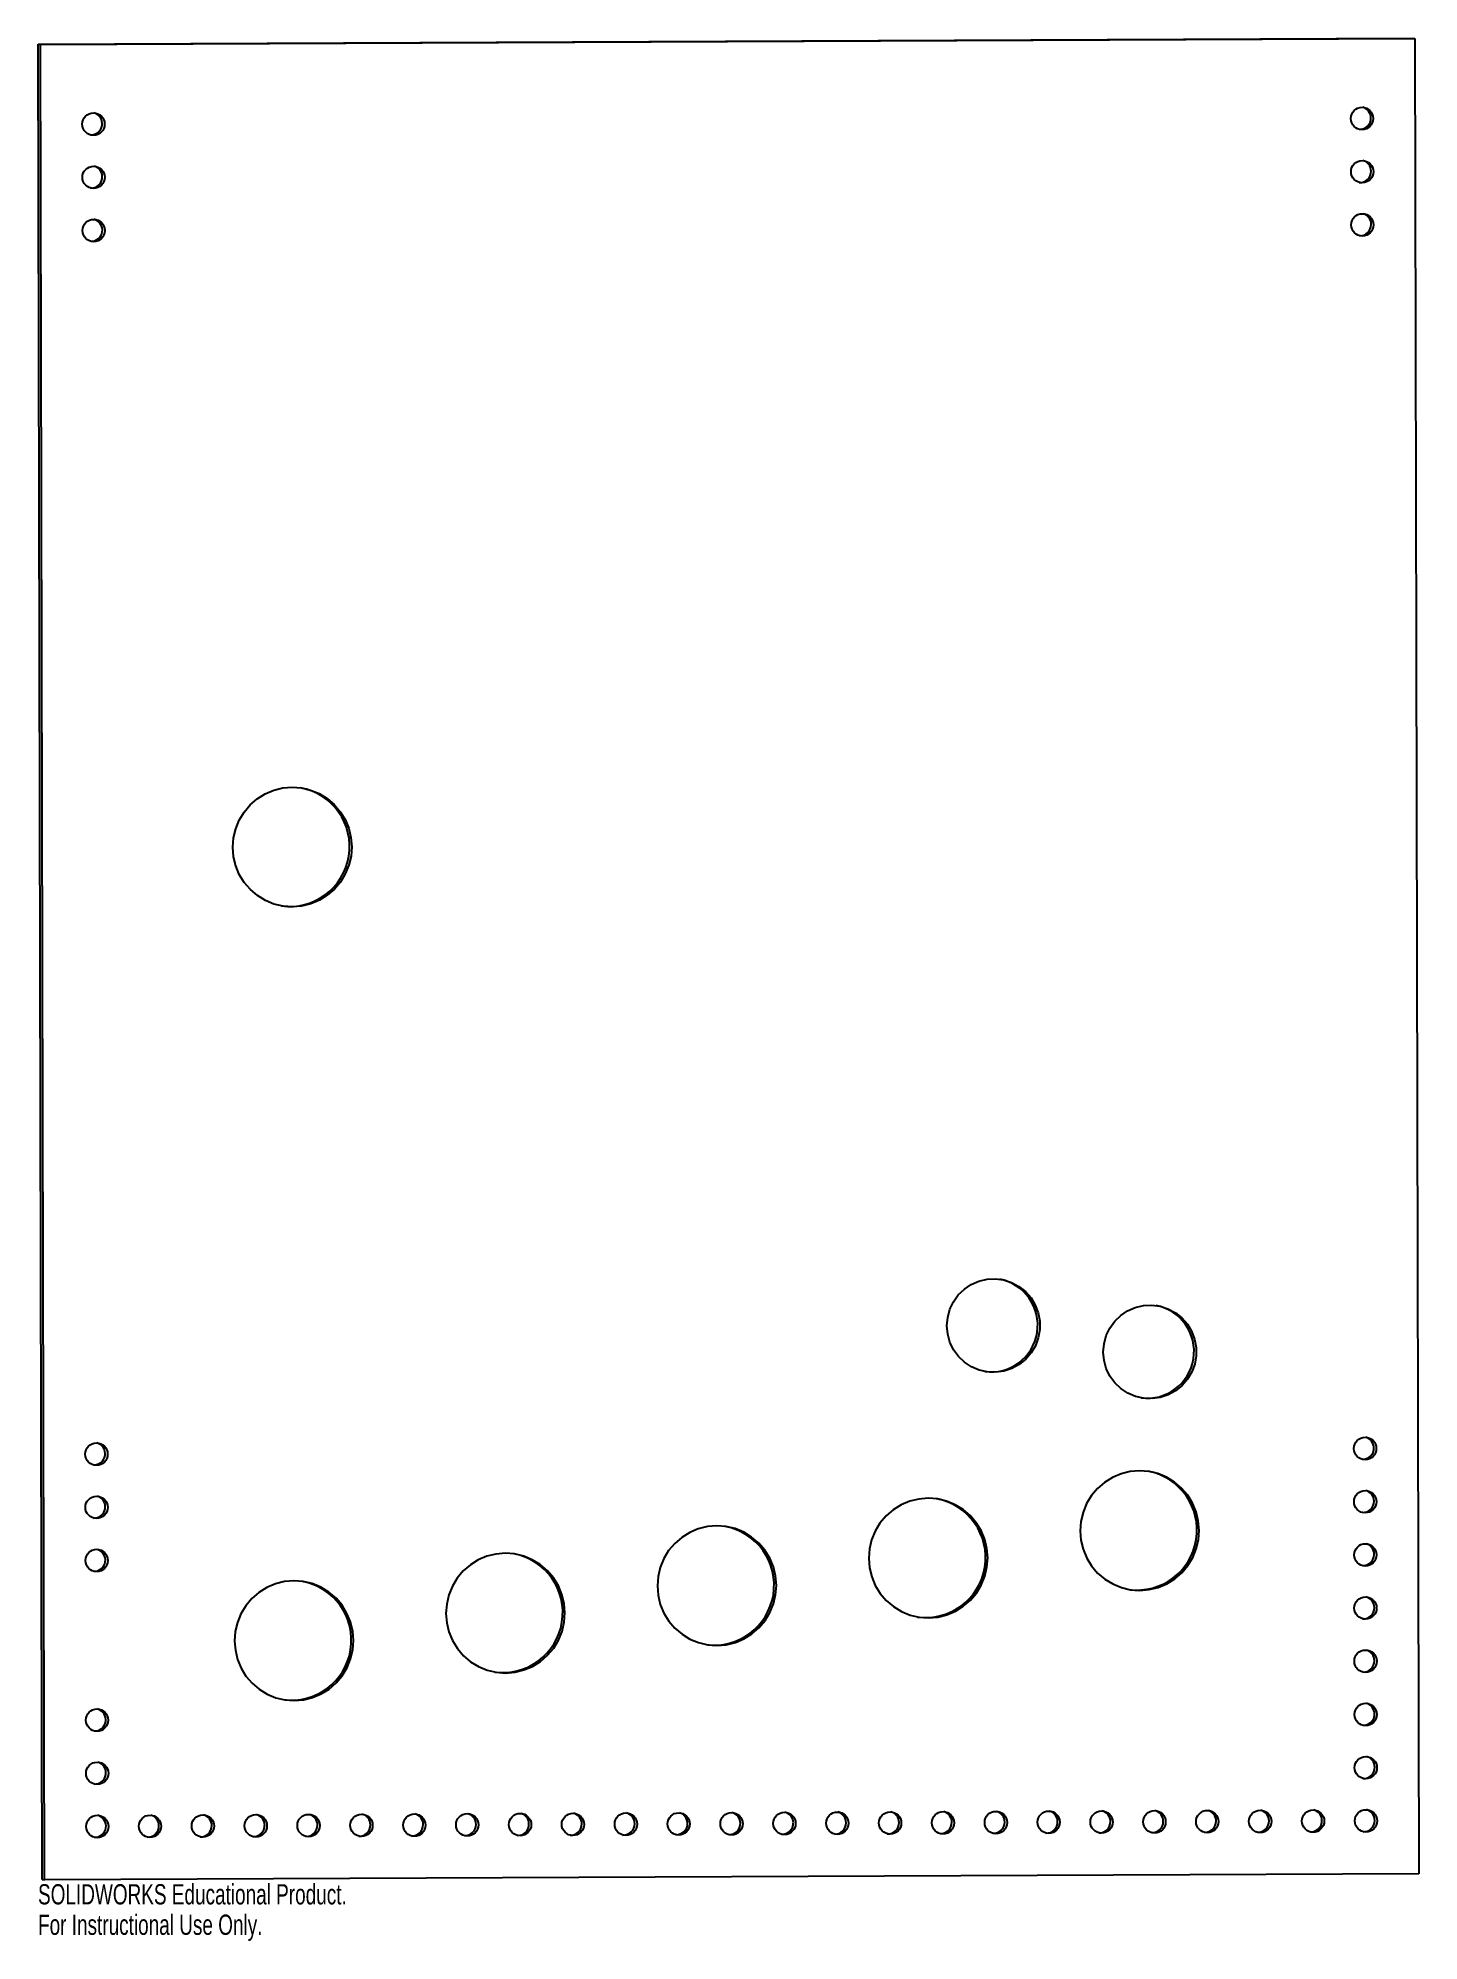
# Model space of a CAD drawing. Header units: inches. Extents: x -12.9 to 0, y -17.9 to 0.
import ezdxf

# ---------------------------------------------------------------- set-up
doc = ezdxf.new("R2010")
doc.units = ezdxf.units.IN
doc.header["$MEASUREMENT"] = 0
doc.styles.add('SLDTEXTSTYLE0', font='TXT', dxfattribs={"width": 0.7})

msp = doc.modelspace()

# ---------------------------------------------------------------- linework, layer by layer
at = {"color": 7, "linetype": 'Continuous', "lineweight": 25}
for p, q in [((-12.936, -0.054), (-0.021, 0.003)), ((-12.914, -0.057), (0, 0)), ((-0.021, 0.003), (0, 0)), ((0, 0), (0.039, -17.247)), ((-12.897, -17.301), (-12.936, -0.054)), ((-12.936, -0.054), (-12.914, -0.057)), ((-12.875, -17.304), (-12.914, -0.057)), ((-12.897, -17.301), (-12.875, -17.304)), ((0.039, -17.247), (-12.875, -17.304))]:
    msp.add_line(p, q, dxfattribs=at)
at = {"color": 7, "linetype": 'Continuous', "lineweight": 25, "flags": 128}
for points in [[(-11.106, -7.601), (-11.099, -7.513), (-11.079, -7.427), (-11.046, -7.345), (-11, -7.27), (-10.943, -7.202), (-10.877, -7.145), (-10.802, -7.098), (-10.721, -7.064), (-10.636, -7.043), (-10.549, -7.036), (-10.461, -7.042), (-10.376, -7.063), (-10.295, -7.096), (-10.22, -7.142), (-10.153, -7.199), (-10.096, -7.266), (-10.05, -7.341), (-10.016, -7.422), (-9.996, -7.508), (-9.988, -7.596), (-9.995, -7.684), (-10.015, -7.77), (-10.049, -7.851), (-10.094, -7.927), (-10.151, -7.994), (-10.218, -8.052), (-10.292, -8.098), (-10.373, -8.132), (-10.459, -8.153), (-10.546, -8.161), (-10.633, -8.154), (-10.719, -8.134), (-10.8, -8.101), (-10.875, -8.055), (-10.941, -7.998), (-10.999, -7.931), (-11.045, -7.856), (-11.078, -7.774), (-11.099, -7.689), (-11.106, -7.601)], [(-4.396, -12.097), (-4.389, -12.018), (-4.369, -11.942), (-4.335, -11.871), (-4.289, -11.807), (-4.232, -11.752), (-4.167, -11.708), (-4.095, -11.677), (-4.019, -11.659), (-3.941, -11.655), (-3.863, -11.665), (-3.788, -11.689), (-3.719, -11.727), (-3.658, -11.775), (-3.606, -11.835), (-3.566, -11.902), (-3.538, -11.976), (-3.524, -12.053), (-3.524, -12.132), (-3.538, -12.21), (-3.565, -12.284), (-3.605, -12.352), (-3.656, -12.411), (-3.718, -12.461), (-3.786, -12.498), (-3.861, -12.523), (-3.939, -12.534), (-4.017, -12.531), (-4.093, -12.514), (-4.165, -12.483), (-4.231, -12.44), (-4.288, -12.386), (-4.334, -12.322), (-4.368, -12.251), (-4.389, -12.175), (-4.396, -12.097)], [(-2.927, -12.344), (-2.92, -12.265), (-2.899, -12.189), (-2.866, -12.118), (-2.82, -12.054), (-2.763, -11.999), (-2.698, -11.955), (-2.626, -11.924), (-2.55, -11.906), (-2.471, -11.902), (-2.394, -11.913), (-2.319, -11.937), (-2.25, -11.974), (-2.189, -12.023), (-2.137, -12.082), (-2.097, -12.149), (-2.069, -12.223), (-2.055, -12.3), (-2.054, -12.379), (-2.068, -12.457), (-2.096, -12.531), (-2.136, -12.599), (-2.187, -12.658), (-2.248, -12.708), (-2.317, -12.746), (-2.392, -12.77), (-2.469, -12.781), (-2.548, -12.778), (-2.624, -12.761), (-2.696, -12.73), (-2.762, -12.687), (-2.818, -12.633), (-2.865, -12.569), (-2.899, -12.498), (-2.92, -12.422), (-2.927, -12.344)], [(-3.144, -14.024), (-3.137, -14.111), (-3.117, -14.197), (-3.083, -14.279), (-3.037, -14.354), (-2.98, -14.42), (-2.913, -14.477), (-2.838, -14.523), (-2.757, -14.557), (-2.672, -14.577), (-2.584, -14.583), (-2.497, -14.576), (-2.412, -14.555), (-2.331, -14.521), (-2.256, -14.475), (-2.189, -14.417), (-2.133, -14.35), (-2.087, -14.274), (-2.054, -14.192), (-2.033, -14.107), (-2.027, -14.019), (-2.034, -13.931), (-2.054, -13.845), (-2.088, -13.764), (-2.134, -13.688), (-2.191, -13.622), (-2.258, -13.565), (-2.333, -13.519), (-2.414, -13.485), (-2.499, -13.465), (-2.587, -13.459), (-2.674, -13.466), (-2.759, -13.487), (-2.84, -13.521), (-2.915, -13.568), (-2.981, -13.625), (-3.038, -13.692), (-3.084, -13.768), (-3.117, -13.85), (-3.138, -13.936), (-3.144, -14.024)], [(-5.131, -14.282), (-5.123, -14.37), (-5.103, -14.456), (-5.069, -14.537), (-5.023, -14.612), (-4.966, -14.679), (-4.899, -14.736), (-4.824, -14.782), (-4.743, -14.815), (-4.658, -14.836), (-4.57, -14.842), (-4.483, -14.835), (-4.398, -14.814), (-4.317, -14.78), (-4.242, -14.733), (-4.176, -14.676), (-4.119, -14.608), (-4.073, -14.533), (-4.04, -14.451), (-4.02, -14.365), (-4.013, -14.277), (-4.02, -14.189), (-4.041, -14.104), (-4.074, -14.022), (-4.12, -13.947), (-4.177, -13.88), (-4.244, -13.823), (-4.319, -13.778), (-4.4, -13.744), (-4.486, -13.724), (-4.573, -13.717), (-4.66, -13.725), (-4.746, -13.746), (-4.827, -13.78), (-4.901, -13.826), (-4.968, -13.884), (-5.025, -13.951), (-5.07, -14.027), (-5.104, -14.108), (-5.124, -14.194), (-5.131, -14.282)], [(-7.117, -14.541), (-7.11, -14.629), (-7.089, -14.715), (-7.055, -14.796), (-7.009, -14.871), (-6.952, -14.938), (-6.885, -14.995), (-6.811, -15.041), (-6.729, -15.074), (-6.644, -15.094), (-6.557, -15.101), (-6.469, -15.094), (-6.384, -15.073), (-6.303, -15.039), (-6.228, -14.992), (-6.162, -14.934), (-6.105, -14.867), (-6.06, -14.792), (-6.026, -14.71), (-6.006, -14.624), (-5.999, -14.536), (-6.006, -14.448), (-6.027, -14.362), (-6.061, -14.281), (-6.107, -14.206), (-6.164, -14.139), (-6.231, -14.082), (-6.305, -14.036), (-6.386, -14.003), (-6.472, -13.983), (-6.559, -13.976), (-6.647, -13.983), (-6.732, -14.004), (-6.813, -14.039), (-6.887, -14.085), (-6.954, -14.143), (-7.011, -14.21), (-7.056, -14.285), (-7.09, -14.367), (-7.11, -14.453), (-7.117, -14.541)], [(-9.103, -14.8), (-9.096, -14.888), (-9.075, -14.973), (-9.042, -15.055), (-8.996, -15.13), (-8.938, -15.197), (-8.872, -15.254), (-8.797, -15.3), (-8.716, -15.333), (-8.63, -15.353), (-8.543, -15.36), (-8.456, -15.352), (-8.37, -15.331), (-8.289, -15.297), (-8.215, -15.251), (-8.148, -15.193), (-8.091, -15.126), (-8.046, -15.05), (-8.012, -14.969), (-7.992, -14.883), (-7.985, -14.795), (-7.993, -14.707), (-8.013, -14.621), (-8.047, -14.54), (-8.093, -14.465), (-8.15, -14.398), (-8.217, -14.341), (-8.292, -14.295), (-8.373, -14.262), (-8.458, -14.241), (-8.545, -14.235), (-8.633, -14.242), (-8.718, -14.263), (-8.799, -14.297), (-8.874, -14.344), (-8.94, -14.401), (-8.997, -14.469), (-9.043, -14.544), (-9.076, -14.626), (-9.096, -14.712), (-9.103, -14.8)], [(-11.089, -15.059), (-11.082, -15.146), (-11.062, -15.232), (-11.028, -15.314), (-10.982, -15.389), (-10.925, -15.455), (-10.858, -15.512), (-10.783, -15.558), (-10.702, -15.592), (-10.617, -15.612), (-10.529, -15.618), (-10.442, -15.611), (-10.357, -15.59), (-10.276, -15.556), (-10.201, -15.51), (-10.134, -15.452), (-10.078, -15.385), (-10.032, -15.309), (-9.999, -15.227), (-9.978, -15.142), (-9.972, -15.054), (-9.979, -14.966), (-9.999, -14.88), (-10.033, -14.799), (-10.079, -14.723), (-10.136, -14.657), (-10.203, -14.6), (-10.278, -14.554), (-10.359, -14.52), (-10.444, -14.5), (-10.532, -14.494), (-10.619, -14.501), (-10.704, -14.522), (-10.785, -14.556), (-10.86, -14.603), (-10.926, -14.66), (-10.983, -14.727), (-11.029, -14.803), (-11.062, -14.885), (-11.083, -14.971), (-11.089, -15.059)]]:
    msp.add_lwpolyline(points, dxfattribs=at)
at = {"color": 7, "linetype": 'Continuous', "lineweight": 25}
for centre in [(-12.415, -0.805), (-0.496, -0.752), (-12.414, -1.305), (-0.494, -1.252), (-12.413, -1.805), (-0.493, -1.752), (-12.387, -13.303), (-0.467, -13.25), (-12.386, -13.803), (-0.466, -13.75), (-12.385, -14.302), (-0.465, -14.25), (-0.464, -14.749), (-0.463, -15.249), (-12.382, -15.802), (-0.462, -15.749), (-12.38, -16.302), (-0.461, -16.249), (-12.379, -16.802), (-11.884, -16.8), (-11.387, -16.797), (-10.89, -16.795), (-10.394, -16.793), (-9.897, -16.791), (-9.4, -16.789), (-8.903, -16.786), (-8.407, -16.784), (-7.91, -16.782), (-7.413, -16.78), (-6.917, -16.778), (-6.42, -16.776), (-5.923, -16.773), (-5.426, -16.771), (-4.93, -16.769), (-4.433, -16.767), (-3.936, -16.765), (-3.44, -16.762), (-2.943, -16.76), (-2.446, -16.758), (-1.95, -16.756), (-1.453, -16.754), (-0.956, -16.751), (-0.459, -16.749)]:
    msp.add_circle(centre, 0.105, dxfattribs=at)
for centre, radius, start, end in [((-12.438, -0.801), 0.105, 267.1212, 74.5888), ((-0.517, -0.748), 0.105, 359.9649, 74.7013), ((-0.517, -0.749), 0.105, 267.0916, 0.321), ((-12.437, -1.301), 0.105, 267.1212, 74.5888), ((-0.516, -1.249), 0.105, 267.0916, 0.321), ((-0.516, -1.248), 0.105, 359.9649, 74.7013), ((-12.436, -1.801), 0.105, 267.1212, 74.5888), ((-0.515, -1.749), 0.105, 267.0916, 0.321), ((-0.514, -1.748), 0.105, 359.9649, 74.7013), ((-10.572, -7.594), 0.563, 262.2844, 79.4256), ((-3.983, -12.091), 0.44, 262.5719, 79.1381), ((-2.514, -12.338), 0.44, 262.5719, 79.1381), ((-12.41, -13.299), 0.105, 267.1212, 74.5888), ((-0.489, -13.246), 0.105, 359.9649, 74.7013), ((-0.489, -13.246), 0.105, 267.0916, 0.321), ((-2.61, -14.017), 0.563, 262.2844, 79.4256), ((-12.409, -13.799), 0.105, 267.1212, 74.5888), ((-4.596, -14.276), 0.563, 262.2844, 79.4256), ((-0.488, -13.746), 0.105, 267.0916, 0.321), ((-0.487, -13.746), 0.105, 359.9649, 74.7013), ((-6.583, -14.535), 0.563, 262.2844, 79.4256), ((-12.408, -14.299), 0.105, 267.1212, 74.5888), ((-8.569, -14.793), 0.563, 262.2844, 79.4256), ((-0.487, -14.246), 0.105, 267.0916, 0.321), ((-0.486, -14.246), 0.105, 359.9649, 74.7013), ((-10.555, -15.052), 0.563, 262.2844, 79.4256), ((-0.485, -14.746), 0.105, 359.9649, 74.7013), ((-0.485, -14.746), 0.105, 267.0916, 0.321), ((-0.484, -15.245), 0.105, 359.9649, 74.7013), ((-0.484, -15.246), 0.105, 267.0916, 0.321), ((-12.404, -15.799), 0.105, 267.1212, 74.5888), ((-0.483, -15.745), 0.105, 359.9649, 74.7013), ((-0.483, -15.746), 0.105, 267.0916, 0.321), ((-12.403, -16.298), 0.105, 267.1212, 74.5888), ((-0.482, -16.246), 0.105, 267.0916, 0.321), ((-0.482, -16.245), 0.105, 359.9649, 74.7013), ((-12.402, -16.798), 0.105, 267.1212, 74.5888), ((-11.905, -16.796), 0.105, 267.0916, 0.321), ((-11.905, -16.796), 0.105, 359.9649, 74.7013), ((-11.408, -16.794), 0.105, 267.0916, 0.321), ((-11.408, -16.794), 0.105, 359.9649, 74.7013), ((-10.912, -16.792), 0.105, 267.0916, 0.321), ((-10.911, -16.791), 0.105, 359.9649, 74.7013), ((-10.415, -16.79), 0.105, 267.0916, 0.321), ((-10.415, -16.789), 0.105, 359.9649, 74.7013), ((-9.918, -16.788), 0.105, 267.0916, 0.321), ((-9.918, -16.787), 0.105, 359.9649, 74.7013), ((-9.422, -16.785), 0.105, 267.0916, 0.321), ((-9.421, -16.785), 0.105, 359.9649, 74.7013), ((-8.925, -16.783), 0.105, 267.0916, 0.321), ((-8.925, -16.783), 0.105, 359.9649, 74.7013), ((-8.428, -16.781), 0.105, 267.0916, 0.321), ((-8.428, -16.78), 0.105, 359.9649, 74.7013), ((-7.932, -16.779), 0.105, 267.0916, 0.321), ((-7.931, -16.778), 0.105, 359.9649, 74.7013), ((-7.435, -16.777), 0.105, 267.0916, 0.321), ((-7.435, -16.776), 0.105, 359.9649, 74.7013), ((-6.938, -16.774), 0.105, 267.0916, 0.321), ((-6.938, -16.774), 0.105, 359.9649, 74.7013), ((-6.441, -16.772), 0.105, 267.0916, 0.321), ((-6.441, -16.772), 0.105, 359.9649, 74.7013), ((-5.945, -16.77), 0.105, 267.0916, 0.321), ((-5.944, -16.769), 0.105, 359.9649, 74.7013), ((-5.448, -16.768), 0.105, 267.0916, 0.321), ((-5.448, -16.767), 0.105, 359.9649, 74.7013), ((-4.951, -16.766), 0.105, 267.0916, 0.321), ((-4.951, -16.765), 0.105, 359.9649, 74.7013), ((-4.455, -16.763), 0.105, 267.0916, 0.321), ((-4.454, -16.763), 0.105, 359.9649, 74.7013), ((-3.958, -16.761), 0.105, 267.0916, 0.321), ((-3.958, -16.761), 0.105, 359.9649, 74.7013), ((-3.461, -16.759), 0.105, 267.0916, 0.321), ((-3.461, -16.758), 0.105, 359.9649, 74.7013), ((-2.964, -16.757), 0.105, 267.0916, 0.321), ((-2.964, -16.756), 0.105, 359.9649, 74.7013), ((-2.468, -16.755), 0.105, 267.0916, 0.321), ((-2.468, -16.754), 0.105, 359.9649, 74.7013), ((-1.971, -16.752), 0.105, 267.0916, 0.321), ((-1.971, -16.752), 0.105, 359.9649, 74.7013), ((-1.474, -16.75), 0.105, 267.0916, 0.321), ((-1.474, -16.75), 0.105, 359.9649, 74.7013), ((-0.978, -16.748), 0.105, 267.0916, 0.321), ((-0.977, -16.747), 0.105, 359.9649, 74.7013), ((-0.481, -16.746), 0.105, 267.0916, 0.321), ((-0.481, -16.745), 0.105, 359.9649, 74.7013)]:
    msp.add_arc(centre, radius, start, end, dxfattribs=at)

# ---------------------------------------------------------------- texts
at = {"color": 7, "linetype": 'Continuous', "char_height": 0.1903, "attachment_point": 1, "style": 'SLDTEXTSTYLE0'}
for s, insert in [('SOLIDWORKS Educational Product.', (-12.936, -17.344)), ('For Instructional Use Only.', (-12.936, -17.63))]:
    msp.add_mtext(s, dxfattribs=dict(at, insert=insert))

doc.saveas('drawing.dxf')
